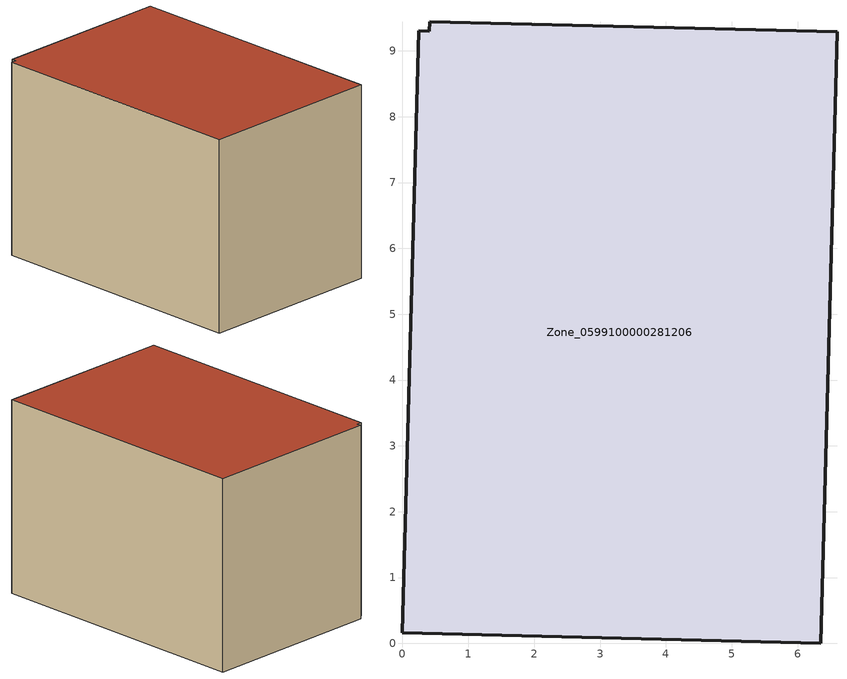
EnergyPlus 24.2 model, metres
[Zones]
Zone_0599100000281206
 floor ground (C_G): 0.41,9.3 0.41,9.45 6.6,9.29 6.35,0 0,0.16 0.25,9.31 z0
 wall outside (C_F): 0,0.16 6.35,0 6.6,9.29 0.41,9.45 0.41,9.3 0.25,9.31 0,0.16 z0:6.56
 roof outside (C_R): 0.41,9.45 0.41,9.3 0.25,9.31 0,0.16 6.35,0 6.6,9.29 z6.56
[BUILDING]
Pand.0599100000281206: North Axis=0; Terrain=City; Loads Convergence Tolerance Value=0.04; Temperature Convergence Tolerance Value=0.4; Solar Distribution=FullExterior; Maximum Number of Warmup Days=25; Minimum Number of Warmup Days=1
[Site:Location]
Rotterdam.The.Hague.AP_ZH_NLD Design_Conditions: Latitude=51.96; Longitude=4.45; Time Zone=1; Elevation=-4.5
[SITE:GROUNDTEMPERATURE:BUILDINGSURFACE]
18, 18, 18, 18, 18, 18, 18, 18, 18, 18, 18, 18
[MATERIAL] Thermal Absorptance=0.9; Solar Absorptance=0.7; Visible Absorptance=0.7
Name | Roughness | Thickness | Conductivity | Density | Specific Heat
G.TI.1946-1964 | MediumSmooth | 0.15 | 1 | 540 | 1210
F.TI.1946-1964 | Rough | 0.3 | 0.857143 | 1920 | 840
R.TI.1946-1964 | MediumRough | 0.2 | 0.277778 | 1500 | 1000
[CONSTRUCTION]
C_G: G.TI.1946-1964
C_F: F.TI.1946-1964
C_R: R.TI.1946-1964
[ZONE]
Zone_0599100000281206: Type=1; Multiplier=1; Ceiling Height=Autocalculate; Volume=Autocalculate; Floor Area=autocalculate; Part of Total Floor Area=Yes
[ZONEINFILTRATION:DESIGNFLOWRATE]
Infil_Zone_0599100000281206: Zone or ZoneList or Space or SpaceList=Zone_0599100000281206; Schedule=AlwaysOn; Design Flow Rate Calculation Method=Flow/Area; Flow Rate per Floor Area=0.003; Constant Term Coefficient=1; Temperature Term Coefficient=0; Velocity Term Coefficient=0; Velocity Squared Term Coefficient=0
[HVACTEMPLATE:ZONE:IDEALLOADSAIRSYSTEM]
Zone_0599100000281206: Maximum Heating Supply Air Temperature=50; Minimum Cooling Supply Air Temperature=13; Maximum Heating Supply Air Humidity Ratio=0.0156; Minimum Cooling Supply Air Humidity Ratio=0.0077; Heating Limit=NoLimit; Cooling Limit=NoLimit; Dehumidification Control Type=ConstantSensibleHeatRatio; Cooling Sensible Heat Ratio=0.7; Dehumidification Setpoint=60; Humidification Control Type=None; Humidification Setpoint=30; Outdoor Air Method=None; Outdoor Air Flow Rate per Person=0.00944; Outdoor Air Flow Rate per Zone Floor Area=0; Outdoor Air Flow Rate per Zone=0; Demand Controlled Ventilation Type=None; Outdoor Air Economizer Type=NoEconomizer; Heat Recovery Type=None; Sensible Heat Recovery Effectiveness=0.7; Latent Heat Recovery Effectiveness=0.65
[ZONECONTROL:THERMOSTAT]
ThermostatControl_Zone_0599100000281206: Zone or ZoneList=Zone_0599100000281206; Control Type Schedule=DualSetpointControlType; Control 1=Thermostat_Zone_0599100000281206; Temperature Difference Between Cutout And Setpoint=0
[THERMOSTATSETPOINT:DUALSETPOINT]
Thermostat_Zone_0599100000281206: Heating Setpoint Temperature Schedule=HeatingSetpoint_Zone_0599100000281206; Cooling Setpoint Temperature Schedule=CoolingSetpoint_Zone_0599100000281206
[SCHEDULE:COMPACT]
HeatingSetpoint_Zone_0599100000281206: Through: 12/31, For: AllDays, Until: 24:00, 21
CoolingSetpoint_Zone_0599100000281206: Through: 12/31, For: AllDays, Until: 24:00, 24
DualSetpointControlType: Through: 12/31, For: AllDays, Until: 24:00, 4
AlwaysOn: Through: 12/31, For: AllDays, Until: 24:00, 1
